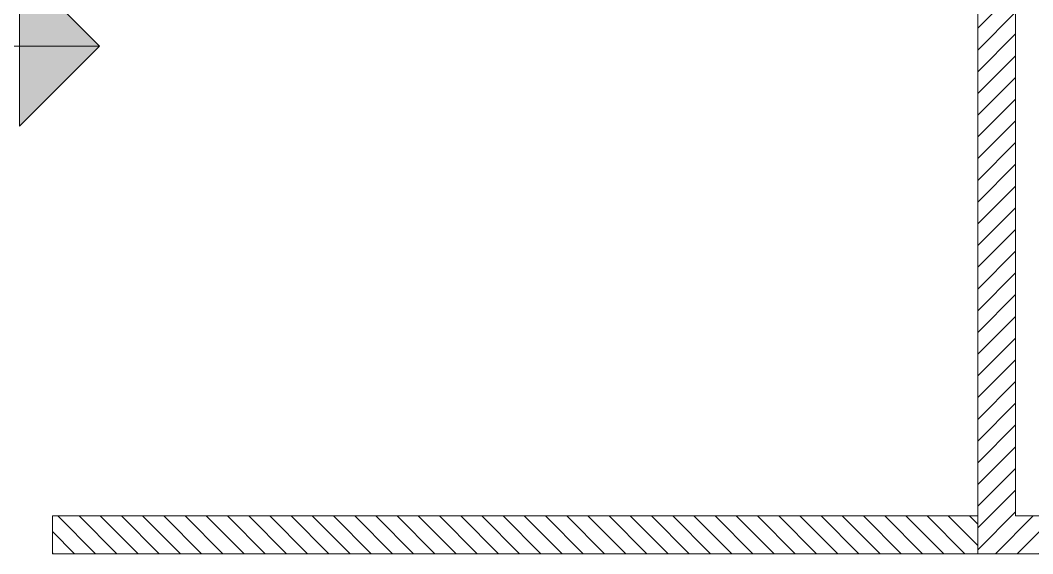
# Model space of a CAD drawing. Header units: millimetres. Extents: x -162958 to 167200, y -450 to 146301.
# Drawn here: x 133380 to 138740, y 127300 to 130122 of the extents above; entities that cross this region are included whole.
import ezdxf

# ---------------------------------------------------------------- set-up
doc = ezdxf.new("R2010")
doc.units = ezdxf.units.MM
doc.layers.get('Defpoints').update_dxf_attribs({"color": 6, "lineweight": 5})
for name, color, linetype, lineweight in [('Xr_MB nha xuong CM2$0$A-Solid-Elevator', 132, 'Continuous', 5), ('Xr_MB nha xuong CM2$0$A-Solid-Wall H', 9, 'Continuous', 18), ('Xr_MB nha xuong CM2$0$A-Solid-WallC', 2, 'Continuous', 5), ('Xr_MB nha xuong CM2$0$CJSC.2-Tuong', 3, 'Continuous', 5), ('Xr_MB nha xuong CM2$0$CJSC.4-Net manh', 8, 'Continuous', 5), ('Xr_MB nha xuong CM2$0$HTT-0.00_Hatch', 7, 'Continuous', 5)]:
    doc.layers.add(name, color=color, linetype=linetype, lineweight=lineweight)

# ---------------------------------------------------------------- blocks, each defined once
blk = doc.blocks.new('Xr_MB nha xuong CM2$0$202620240511YQ1022233576')
at = {"layer": 'Xr_MB nha xuong CM2$0$HTT-0.00_Hatch', "true_color": 0x20b661, "transparency": 16777216}
h = blk.add_hatch(color=112, dxfattribs=at)
h.dxf.hatch_style = 1
h.paths.add_polyline_path([(0, 200), (424.3, 624.3), (-424.3, 624.3)])
at = {"layer": 'Defpoints'}
blk.add_line((0, 200), (0, 900), dxfattribs=at)
at = {"layer": 'Xr_MB nha xuong CM2$0$CJSC.4-Net manh'}
blk.add_lwpolyline([(0, 200), (424.3, 624.3), (-424.3, 624.3)], close=True, dxfattribs=at)
blk = doc.blocks.new('Xr_MB nha xuong CM2$0$2026A$Cc574fc60')
at = {"layer": 'Xr_MB nha xuong CM2$0$CJSC.2-Tuong'}
blk.add_blockref('Xr_MB nha xuong CM2$0$202620240511YQ1022233576', (2315.1, -200), dxfattribs=at)

msp = doc.modelspace()

# ---------------------------------------------------------------- hatches: boundary and pattern name
at = {"layer": 'Xr_MB nha xuong CM2$0$A-Solid-Wall H'}
h = msp.add_hatch(dxfattribs=at)
h.set_pattern_fill('ANSI31', color=256, scale=650)
h.set_pattern_definition([(45, (-966987.78, -1671222.35), (-57.452426, 57.452426), [])])
h.paths.add_polyline_path([(135350, 134950), (138449.8, 134950), (138449.8, 127300), (142449.8, 127300), (142449.8, 127500), (138649.8, 127500), (138649.8, 135150), (135350, 135150)])
h.paths.add_polyline_path([(133750, 134950), (133550, 134950), (133550, 135150), (133750, 135150)])
h = msp.add_hatch(dxfattribs=at)
h.set_pattern_fill('ANSI31', color=256, scale=25, angle=-90)
h.set_pattern_definition([(315, (-3039952.88, -2258083.655), (56.1266008, 56.1266008), [])])
h.paths.add_polyline_path([(133549.8, 127500), (138449.8, 127500), (138449.8, 127300), (133549.8, 127300)])

# ---------------------------------------------------------------- linework, layer by layer
at = {"layer": 'Xr_MB nha xuong CM2$0$A-Solid-WallC'}
msp.add_lwpolyline([(135350, 134950), (138449.8, 134950), (138449.8, 127300), (142449.8, 127300), (142449.8, 127500), (138649.8, 127500), (138649.8, 135150), (135350, 135150)], close=True, dxfattribs=at)
at = {"layer": 'Xr_MB nha xuong CM2$0$A-Solid-WallC', "linetype": 'ByBlock', "lineweight": 0, "ltscale": 0.1}
msp.add_lwpolyline([(133549.8, 127500), (138449.8, 127500), (138449.8, 127300), (133549.8, 127300)], close=True, dxfattribs=at)

# ---------------------------------------------------------------- block references
at = {"layer": 'Xr_MB nha xuong CM2$0$A-Solid-Elevator', "xscale": -1, "rotation": 90}
msp.add_blockref('Xr_MB nha xuong CM2$0$2026A$Cc574fc60', (133799.8, 132300), dxfattribs=at)

doc.saveas('drawing.dxf')
